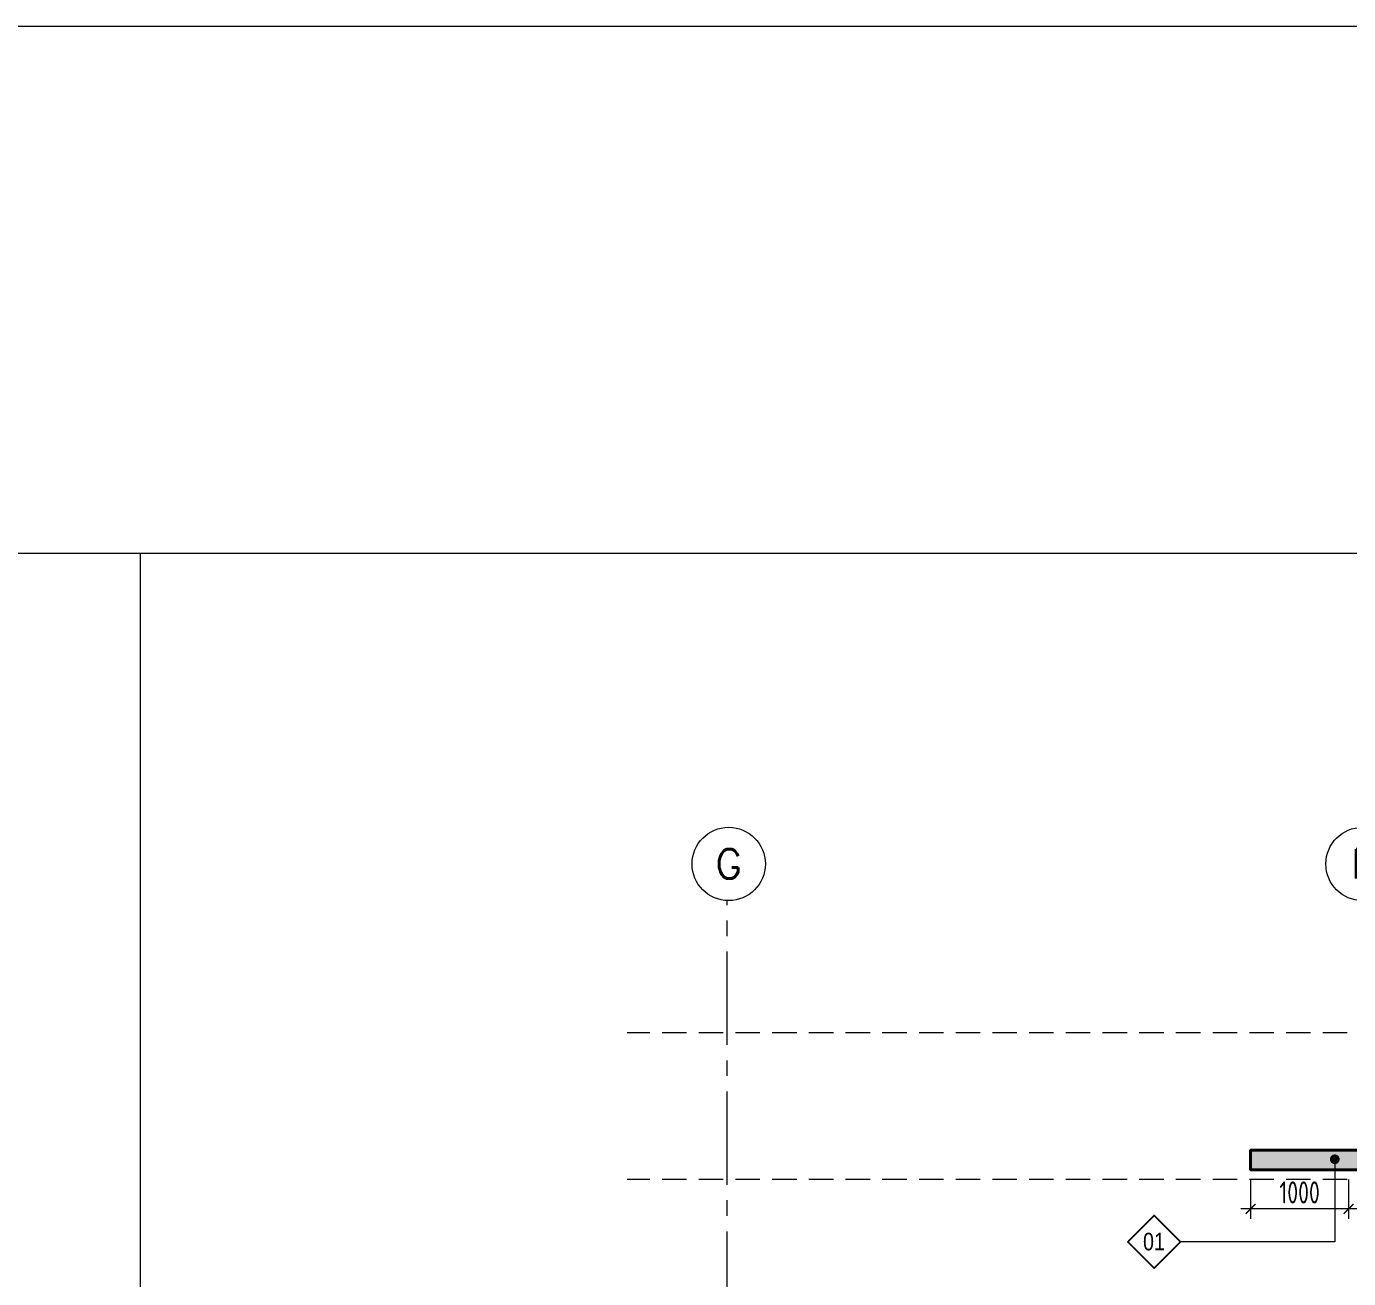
# Model space of a CAD drawing. Header units: millimetres. Extents: x -30697 to 201471, y -29614 to 19378.
# Drawn here: x 26997 to 40504, y 6589 to 19378 of the extents above; entities that cross this region are included whole.
import ezdxf
from ezdxf.enums import TextEntityAlignment as Align

# ---------------------------------------------------------------- set-up
doc = ezdxf.new("R2010")
doc.units = ezdxf.units.MM
doc.header["$MEASUREMENT"] = 0
doc.header["$PDMODE"] = 1
doc.linetypes.add('1735 X DT-5BR-ELE_02$0$DASHED', pattern=[0.75, 0.5, -0.25])
doc.linetypes.add('CENTER2', pattern=[28.575, 19.05, -3.175, 3.175, -3.175])
doc.layers.add('00--ORIGIN', color=6, linetype='Continuous', lineweight=0, plot=False)
for name, color, linetype, lineweight in [('03--GRID', 252, 'CENTER2', 5), ('03--GRIDBUBBLE', 8, 'Continuous', 18), ('03--GRIDTEXT', 4, 'Continuous', 40), ('07--DIM-2', 2, 'Continuous', 25), ('08--TAG REF', 7, 'Continuous', 25), ('1735 X DT-5BR-ELE_02$0$06--LINE-4', 4, 'Continuous', 40), ('1735 X DT-5BR-ELE_02$0$W--ELV-1', 250, '1735 X DT-5BR-ELE_02$0$DASHED', 9)]:
    doc.layers.add(name, color=color, linetype=linetype, lineweight=lineweight)
doc.layers.add('08--WINREF-1', color=8, linetype='Continuous')
doc.layers.add('1735 X DT-5BR-ELE_02$0$L--SHADE-1', color=7, linetype='Continuous', lineweight=20, true_color=0xf5f5f5)
doc.styles.add('Ariel', font='arial.ttf', dxfattribs={"width": 0.8})
doc.styles.add('ISO', font='isocp2.shx', dxfattribs={"width": 0.8})
doc.styles.add('ROMANS', font='romans.shx')
doc.dimstyles.new('1-100_AR', dxfattribs={"dimtxt": 225, "dimasz": 100, "dimexe": 100, "dimexo": 100, "dimgap": 0, "dimtad": 0, "dimzin": 12, "dimdsep": 46, "dimtxsty": 'ISO', "dimblk": 'ARCHTICK', "dimcen": 100, "dimdle": 100, "dimclrd": 8, "dimclre": 9, "dimclrt": 2, "dimadec": 0, "dimazin": 0, "dimtfac": 1, "dimtmove": 0, "dimatfit": 2, "dimldrblk": 'ARCHTICK', "dimfxl": 1, "dimtvp": 0.75, "dimtolj": 1, "dimtzin": 12, "dimlwd": 9, "dimlwe": 9, "dimarcsym": 0})
doc.dimstyles.new('1-50', dxfattribs={"dimtxt": 125, "dimasz": 50, "dimexe": 50, "dimexo": 50, "dimgap": 0, "dimtad": 0, "dimdec": 3, "dimzin": 12, "dimdsep": 46, "dimtxsty": 'ISO', "dimblk": 'ARCHTICK', "dimcen": -150, "dimdle": 50, "dimclrd": 9, "dimclre": 9, "dimclrt": 2, "dimadec": 0, "dimazin": 0, "dimtfac": 1, "dimtdec": 3, "dimtmove": 1, "dimatfit": 2, "dimldrblk": 'ARCHTICK', "dimfxl": 1, "dimtvp": 0.75, "dimtolj": 1, "dimtzin": 12, "dimlwd": 18, "dimlwe": 18, "dimarcsym": 0})

# ---------------------------------------------------------------- blocks, each defined once
blk = doc.blocks.new('*U375')
at = {"layer": '1735 X DT-5BR-ELE_02$0$L--SHADE-1', "transparency": 33554687}
h = blk.add_hatch(color=256, dxfattribs=at)
h.dxf.hatch_style = 1
h.paths.add_polyline_path([(0, 200), (-18350, 200), (-18350, 0), (0, 0)])
at = {"layer": '1735 X DT-5BR-ELE_02$0$06--LINE-4'}
blk.add_lwpolyline([(0, 200), (-18350, 200), (-18350, 0), (0, 0)], close=True, dxfattribs=at)
blk = doc.blocks.new('1735 X DT-5BR-ELE_02')
at = {"layer": '1735 X DT-5BR-ELE_02$0$W--ELV-1', "ltscale": 500}
for p, q in [((67491, 9100), (33133, 9100)), ((67491, 9100), (33133, 9100)), ((67491, 7600), (33133, 7600))]:
    blk.add_line(p, q, dxfattribs=at)
at = {"layer": '1735 X DT-5BR-ELE_02$0$06--LINE-4'}
blk.add_blockref('*U375', (57854, 7700), dxfattribs=at)
blk = doc.blocks.new('GRUDH')
at = {"layer": '03--GRIDBUBBLE'}
blk.add_circle((0, 0), 499, dxfattribs=at)
at = {"layer": '03--GRIDTEXT', "style": 'Ariel', "width": 0.8, "flags": 4}
blk.add_attdef('GRID', text='', height=400, dxfattribs=at).set_placement((0, 0), align=Align.MIDDLE_CENTER)
blk = doc.blocks.new('_ArchTick')
at = {"color": 0, "const_width": 0.15}
blk.add_lwpolyline([(-0.5, -0.5), (0.5, 0.5)], dxfattribs=at)
blk = doc.blocks.new('*D97')
at = {"layer": '07--DIM-2', "color": 9, "lineweight": 9, "transparency": 16777216}
for p, q in [((39504, 7600), (39504, 7200)), ((40504, 7600), (40504, 7200))]:
    blk.add_line(p, q, dxfattribs=at)
at = {"layer": '07--DIM-2', "color": 8, "lineweight": 9, "transparency": 16777216}
blk.add_line((40604, 7300), (39404, 7300), dxfattribs=at)
at = {"layer": 'Defpoints', "color": 0, "transparency": 16777216}
for p in [(39504, 7700), (40504, 7700), (39504, 7300)]:
    blk.add_point(p, dxfattribs=at)
at = {"layer": '07--DIM-2', "color": 8, "lineweight": 9, "transparency": 16777216, "xscale": 100, "yscale": 100, "zscale": 100, "rotation": 180}
blk.add_blockref('_ArchTick', (39504, 7300), dxfattribs=at)
at = {"layer": '07--DIM-2', "color": 8, "lineweight": 9, "transparency": 16777216, "xscale": 100, "yscale": 100, "zscale": 100}
blk.add_blockref('_ArchTick', (40504, 7300), dxfattribs=at)
at = {"layer": '07--DIM-2', "color": 2, "transparency": 16777216, "insert": (40004, 7469), "char_height": 225, "attachment_point": 5, "style": 'ISO'}
blk.add_mtext('\\A1;1000', dxfattribs=at)
blk = doc.blocks.new('*U111')
at = {"layer": '08--WINREF-1', "color": 2}
blk.add_lwpolyline([(339, 0), (0, -339), (-339, 0), (0, 339)], close=True, dxfattribs=at)
at = {"style": 'Ariel', "width": 0.8}
blk.add_attdef('CB-02', text='', height=225, dxfattribs=at).set_placement((3, -4), align=Align.MIDDLE)
blk.add_leader([(-2317, -1059), (-2317, 0), (-339, 0)], dimstyle='1-50', override={"dimtxt": 100, "dimasz": 125, "dimgap": 50, "dimldrblk": 'Dot', "dimfxl": 3, "dimarcsym": 1})

msp = doc.modelspace()

# ---------------------------------------------------------------- linework, layer by layer
at = {"layer": '00--ORIGIN'}
msp.add_line((28157.794, 13997.519), (28157.794, -29614.447), dxfattribs=at)
msp.add_lwpolyline([(201470.782, 19377.856), (-30696.803, 19377.856), (-30696.803, 13997.519), (201470.782, 13997.519)], close=True, dxfattribs=at)
at = {"layer": '03--GRID', "ltscale": 50}
msp.add_line((34154.235, -1025.464), (34154.235, 10449.646), dxfattribs=at)

# ---------------------------------------------------------------- block references
at = {"layer": '03--GRIDBUBBLE'}
ref = msp.add_blockref('GRUDH', (34171.583, 10823.869), dxfattribs=dict(at, xscale=0.75, yscale=0.75, zscale=0.75, rotation=267.345885247266))
ref.add_attrib('GRID', 'G', dxfattribs={"layer": '03--GRIDTEXT', "height": 300, "style": 'ROMANS'}).set_placement((34171.583, 10823.869), align=Align.MIDDLE_CENTER)
ref = msp.add_blockref('GRUDH', (40646.583, 10823.869, 0), dxfattribs=dict(at, xscale=0.75, yscale=0.75, zscale=0.75, rotation=267.345885247266))
ref.add_attrib('GRID', 'F', dxfattribs={"layer": '03--GRIDTEXT', "height": 300, "style": 'ROMANS'}).set_placement((40646.583, 10823.869, 0), align=Align.MIDDLE_CENTER)

# ---------------------------------------------------------------- next in the draw order: block references
msp.add_blockref('1735 X DT-5BR-ELE_02', (0, 0))

# ---------------------------------------------------------------- next in the draw order: linework, layer by layer
at = {"layer": '00--ORIGIN'}
msp.add_lwpolyline([(-30696.803, 13997.519), (201470.782, 13997.519), (201470.782, -29614.447), (-30696.803, -29614.447)], close=True, dxfattribs=at)

# ---------------------------------------------------------------- next in the draw order: block references
at = {"layer": '08--TAG REF'}
ref = msp.add_blockref('*U111', (38518.108, 6963.906), dxfattribs=dict(at, xscale=0.7964601769911505, yscale=0.7964601769911505, zscale=0.7964601769911505, rotation=180))
ref.add_attrib('CB-02', '01', dxfattribs={"layer": '0', "height": 179.2035, "style": 'Ariel', "width": 0.8}).set_placement((38516.075, 6966.935), align=Align.MIDDLE)

# ---------------------------------------------------------------- next in the draw order: dimensions: what is measured, and where the dimension line sits
at = {"layer": '07--DIM-2'}
dim = msp.add_linear_dim(base=(39504.237, 7300.241), p1=(40504.237, 7700), p2=(39504.237, 7700), dimstyle='1-100_AR', dxfattribs=at)
dim.commit()
dim.dimension.update_dxf_attribs({"geometry": '*D97', "text_midpoint": (40004.237, 7468.991)})

doc.saveas('drawing.dxf')
